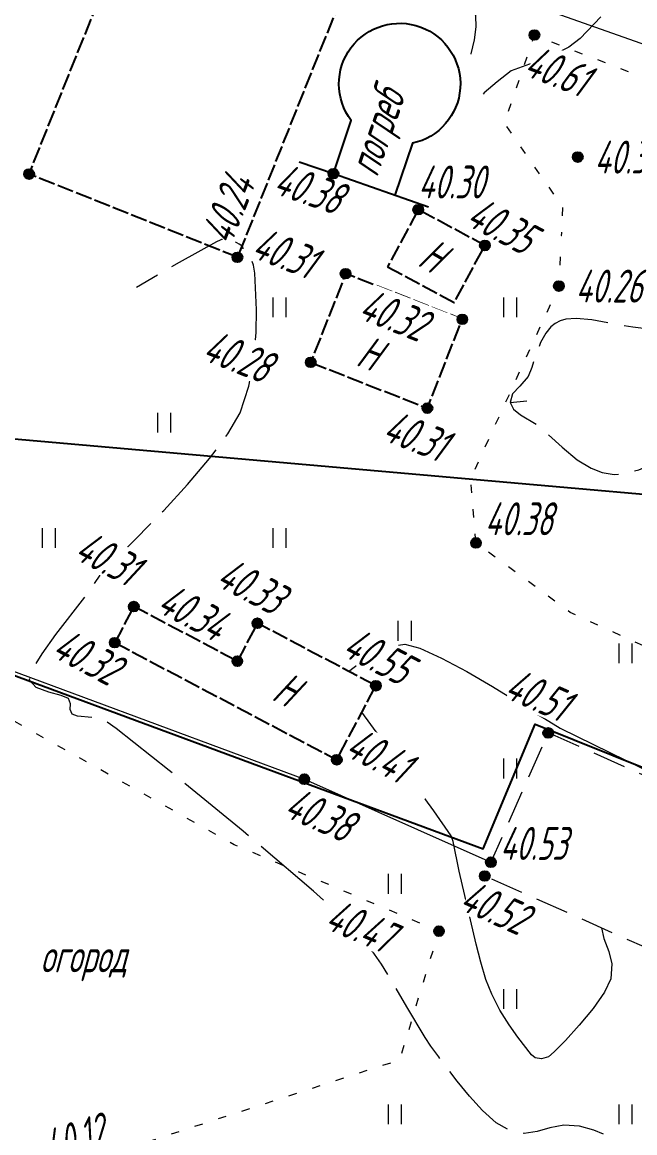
# Model space of a CAD drawing. Extents: x 2208637 to 2213412, y 575334 to 577367.
# Drawn here: x 2211117.19 to 2211135.77, y 576740.24 to 576773.96 of the extents above; entities that cross this region are included whole.
import ezdxf
from ezdxf.enums import TextEntityAlignment as Align

# ---------------------------------------------------------------- set-up
doc = ezdxf.new("R2010")
doc.units = 0
doc.header["$LTSCALE"] = 0.5
for name, pattern in [('2000_16', [1, 1, 0]), ('2000_366_2', [1.5, 0.5, -1]), ('2000_49_1_2', [3, 2, -1]), ('500_329_3', [6, 5, -1])]:
    doc.linetypes.add(name, pattern=pattern)
doc.layers.get('0').update_dxf_attribs({"lineweight": 25})
for name, color, linetype, lineweight in [('ИИ_ГОРИЗОНТАЛИ_ОСН', 32, 'Continuous', 15), ('ИИ_ГРАНИЦЫ_ЗЕМЛЕПОЛЬЗОВАТЕЛЕЙ', 7, 'Continuous', 25), ('ИИ_ОГРАДЫ', 7, 'Continuous', 25), ('ИИ_ОТМЕТКИ', 7, 'Continuous', 25), ('ИИ_СООРУЖЕНИЯ', 7, 'Continuous', 25), ('ИИ_ТРАССЫ_КЛС', 5, 'Continuous', 40), ('ИИ_УГОДЬЯ', 7, 'Continuous', 25)]:
    doc.layers.add(name, color=color, linetype=linetype, lineweight=lineweight)
doc.styles.add('GOST 2.304', font='cs_gost2304.shx', dxfattribs={"width": 0.8, "oblique": 15})
doc.linetypes.add('2000_417_2', pattern='A,0,[3,Topography.shx,S=1,R=0,X=0,Y=0],-1.5', length=1.5)
doc.linetypes.add('2000_475_1', pattern='A,3,[1,Topography.shx,S=0.5,R=90,X=0,Y=0],0', length=3)
doc.linetypes.add('2000_485_1', pattern='A,34.5,[1,Topography.shx,S=1.5,R=120,X=0.5,Y=-0.87],-0.01,[1,Topography.shx,S=1.5,R=0,X=-0.25,Y=0.43],0,[3,Topography.shx,S=1,R=0,X=0.5,Y=0],-0.01,[1,Topography.shx,S=1.5,R=60,X=0.5,Y=-0.87],-1,34.5', length=70.02)
doc.linetypes.add('2000_63', pattern='A,1,[1,Topography.shx,S=1.2,R=90,X=0,Y=0],1,[1,Topography.shx,S=0.5,R=90,X=0,Y=0]', length=2)

# ---------------------------------------------------------------- blocks, each defined once
blk = doc.blocks.new('500_329_6')
at = {"color": 0, "linetype": 'Continuous', "lineweight": -2}
blk.add_lwpolyline([(0, 0), (1, 0)], dxfattribs=at)
blk = doc.blocks.new('500_401')
at = {"color": 0, "linetype": 'Continuous', "lineweight": -2}
for points in [[(-0.4, 0), (-0.4, 1.2)], [(0.4, 0), (0.4, 1.2)]]:
    blk.add_lwpolyline(points, dxfattribs=at)
blk = doc.blocks.new('500_330_1')
at = {"linetype": 'Continuous', "lineweight": -2}
h = blk.add_hatch(color=0, dxfattribs=at)
h.dxf.hatch_style = 1
edge = h.paths.add_edge_path()
edge.add_arc((0, 0), 0.3, 0, 360)
at = {"color": 0, "linetype": 'Continuous', "lineweight": -2}
blk.add_circle((0, 0), 0.3, dxfattribs=at)
at = {"color": 0, "linetype": 'Continuous', "lineweight": -2, "style": 'GOST 2.304', "flags": 1}
for tag, p in [('Номер', (-1, -1)), ('Номер_рабочей_станции', (-1, -3.5))]:
    blk.add_attdef(tag, text='', height=2, dxfattribs=at).set_placement(p, align=Align.RIGHT)
at = {"color": 0, "linetype": 'Continuous', "lineweight": -2, "style": 'GOST 2.304'}
blk.add_attdef('Высота', (1, -1), '', height=2, dxfattribs=at)
at = {"color": 0, "linetype": 'Continuous', "lineweight": -2, "style": 'GOST 2.304', "flags": 1}
blk.add_attdef('Код', (0, -3.5), '', height=2, dxfattribs=at)
blk = doc.blocks.new('P73C29463821740C39B50A13DAFD837')
at = {"color": 0, "linetype": '2000_485_1', "lineweight": -2, "flags": 128}
blk.add_lwpolyline([(2211084.58, 576703.85), (2211106.51, 576757.99), (2211131.17, 576748.86), (2211132.75, 576752.65), (2211146.95, 576746.94), (2211146.45, 576745.84), (2211158.63, 576740.76), (2211132.6, 576688.7)], close=True, dxfattribs=at)
at = {"color": 0, "lineweight": -2, "flags": 1}
for tag in ['Адрес (местоположение) участка', 'Дата постановки на учет', 'Тип объекта', 'Статус записи о ЗУ по справочнику', 'Кадастровый номер, обозначение, учетный номер объекта', 'Кадастровый номер квартала', 'Вид разрешенного использования по классификатору', 'Площадь, кв.м', 'Категория земель', 'Вид использования по документу', 'Кадастровая стоимость']:
    blk.add_attdef(tag, (0, 0), '', height=0.2, dxfattribs=at)

msp = doc.modelspace()

# ---------------------------------------------------------------- linework, layer by layer
at = {"layer": 'ИИ_ГОРИЗОНТАЛИ_ОСН', "flags": 128}
for points, elevation in [([(2211130.805, 576772.994), (2211130.806, 576772.998), (2211130.908, 576773.427), (2211130.959, 576773.816), (2211130.949, 576774.152), (2211130.866, 576774.426), (2211130.615, 576774.701), (2211130.3, 576774.878), (2211130.094, 576774.932), (2211130.028, 576774.888), (2211129.905, 576774.677), (2211129.499, 576774.3)], 41), ([(2211134.745, 576774.122), (2211134.12, 576773.464), (2211133.772, 576773.196), (2211133.278, 576772.953), (2211132.8, 576772.761), (2211132.028, 576772.481), (2211131.597, 576772.146), (2211131.208, 576771.809), (2211131.17, 576771.772)], 40.5), ([(2211127.092, 576754.249), (2211127.518, 576754.579), (2211127.902, 576754.813), (2211128.345, 576755.002), (2211128.802, 576755.074), (2211129.257, 576754.954), (2211129.914, 576754.653), (2211130.679, 576754.241), (2211131.461, 576753.786), (2211133.506, 576752.527), (2211137.995, 576750.326), (2211138.389, 576750.213), (2211138.602, 576750.077), (2211138.912, 576749.954), (2211148.966, 576746.057), (2211149.649, 576745.82), (2211150.19, 576745.692), (2211153.077, 576745.382)], 40.5), ([(2211134.761, 576746.468), (2211134.837, 576746.136), (2211134.984, 576745.743), (2211135.08, 576745.366), (2211135.046, 576744.918), (2211134.857, 576744.511), (2211134.512, 576744.017), (2211134.091, 576743.504), (2211133.672, 576743.043), (2211133.333, 576742.7), (2211133.155, 576742.546), (2211132.941, 576742.49), (2211132.756, 576742.52), (2211132.64, 576742.609), (2211132.226, 576743.146), (2211131.961, 576743.52), (2211131.682, 576743.964), (2211131.433, 576744.445), (2211131.258, 576744.899), (2211131.1, 576745.419), (2211130.959, 576745.965), (2211130.447, 576748.185), (2211130.268, 576749.08), (2211130.205, 576749.257), (2211129.674, 576750.018), (2211127.495, 576753.008)], 40.5)]:
    msp.add_lwpolyline(points, dxfattribs=dict(at, elevation=elevation))
at = {"layer": 'ИИ_ГОРИЗОНТАЛИ_ОСН', "color": 32, "linetype": '500_329_3', "lineweight": 20, "elevation": 40.25, "flags": 128}
msp.add_lwpolyline([(2211145.045, 576767.282), (2211145.307, 576767.591), (2211145.448, 576767.791), (2211145.554, 576768.022), (2211145.545, 576768.218), (2211145.277, 576768.37), (2211144.624, 576768.432), (2211143.605, 576768.955), (2211142.891, 576769.297), (2211142.158, 576769.626), (2211141.653, 576769.822), (2211141.37, 576769.904), (2211141.204, 576769.909), (2211141.085, 576769.828), (2211141.011, 576769.711), (2211140.891, 576769.206), (2211140.767, 576768.883), (2211140.174, 576767.914), (2211139.68, 576767.143), (2211139.134, 576766.326), (2211138.6, 576765.571), (2211138.139, 576764.986), (2211137.812, 576764.682), (2211137.426, 576764.546), (2211137.07, 576764.54), (2211135.712, 576764.697), (2211134.472, 576764.925), (2211133.997, 576764.961), (2211133.686, 576764.937), (2211133.508, 576764.887), (2211133.359, 576764.808), (2211133.232, 576764.706), (2211133.074, 576764.52), (2211132.913, 576764.23), (2211132.769, 576763.842), (2211132.654, 576763.479), (2211132.535, 576763.2), (2211132.288, 576762.903), (2211132.068, 576762.672), (2211131.998, 576762.41), (2211132.099, 576762.207), (2211132.306, 576762.041), (2211132.891, 576761.681), (2211133.568, 576761.054), (2211134.03, 576760.674), (2211134.449, 576760.42), (2211134.79, 576760.288), (2211135.152, 576760.229), (2211135.495, 576760.26), (2211135.894, 576760.372), (2211136.479, 576760.616), (2211137.234, 576761.018), (2211137.933, 576761.457), (2211138.489, 576761.854), (2211138.816, 576762.133), (2211139.003, 576762.418), (2211139.161, 576762.987), (2211139.337, 576763.289), (2211139.669, 576763.567), (2211141.215, 576764.646), (2211144.074, 576766.572), (2211144.727, 576767.029)], close=True, dxfattribs=at)
msp.add_lwpolyline([(2211159.29, 576709.048), (2211159.161, 576709.481), (2211159.017, 576709.888), (2211158.837, 576710.308), (2211158.643, 576710.657), (2211158.401, 576711.038), (2211157.806, 576711.932), (2211157.529, 576712.501), (2211155.579, 576717.036), (2211155.385, 576717.499), (2211154.828, 576718.937), (2211154.619, 576719.081), (2211154.374, 576719.563), (2211154.036, 576720.054), (2211152.194, 576722.565), (2211151.608, 576723.414), (2211151.484, 576723.522), (2211151.277, 576723.517), (2211151.105, 576723.392), (2211151.07, 576723.181), (2211151.078, 576722.836), (2211151.021, 576722.44), (2211150.852, 576722.085), (2211150.081, 576720.749), (2211148.879, 576718.743), (2211148.168, 576717.389), (2211147.982, 576717.082), (2211147.814, 576716.907), (2211147.533, 576716.825), (2211146.724, 576716.865), (2211146.578, 576716.828), (2211146.332, 576716.576), (2211145.878, 576716.048), (2211145.327, 576715.453), (2211144.894, 576715.071), (2211144.611, 576714.91), (2211144.457, 576714.887), (2211144.392, 576714.906), (2211144.354, 576714.935), (2211144.307, 576715.036), (2211144.296, 576715.284), (2211144.37, 576715.773), (2211144.77, 576717.555), (2211144.947, 576718.609), (2211145.012, 576719.676), (2211144.893, 576720.682), (2211144.637, 576721.541), (2211144.335, 576722.245), (2211143.982, 576722.848), (2211143.572, 576723.4), (2211141.336, 576725.983), (2211140.782, 576726.597), (2211140.261, 576727.13), (2211139.749, 576727.606), (2211139.22, 576728.047), (2211138.65, 576728.476), (2211138.013, 576728.915), (2211137.302, 576729.327), (2211136.56, 576729.665), (2211135.835, 576729.943), (2211134.627, 576730.372), (2211134.302, 576730.515), (2211134.142, 576730.618), (2211134.08, 576730.686), (2211134.05, 576730.779), (2211134.06, 576730.892), (2211134.148, 576731.056), (2211134.607, 576731.574), (2211134.738, 576731.941), (2211134.62, 576732.346), (2211134.127, 576733.037), (2211134.106, 576733.272), (2211134.396, 576733.317), (2211135.019, 576733.256), (2211135.854, 576733.121), (2211136.776, 576732.94), (2211137.664, 576732.744), (2211138.394, 576732.562), (2211138.843, 576732.423), (2211139.224, 576732.234), (2211139.769, 576731.817), (2211140.491, 576731.323), (2211141.468, 576730.58), (2211142.016, 576730.254), (2211142.449, 576730.089), (2211142.76, 576730.049), (2211142.956, 576730.072), (2211143.14, 576730.139), (2211143.315, 576730.238), (2211143.557, 576730.437), (2211143.838, 576730.784), (2211144.113, 576731.318), (2211144.292, 576731.924), (2211144.356, 576732.433), (2211144.355, 576732.815), (2211144.328, 576733.064), (2211144.28, 576733.305), (2211144.212, 576733.523), (2211144.074, 576733.813), (2211143.829, 576734.144), (2211143.439, 576734.501), (2211142.447, 576735.211), (2211141.881, 576735.657), (2211140.963, 576736.424), (2211140.072, 576737.097), (2211139.018, 576737.806), (2211137.666, 576738.648), (2211136.284, 576739.459), (2211135.641, 576739.808), (2211135.051, 576740.098), (2211134.533, 576740.316), (2211134.102, 576740.445), (2211133.617, 576740.474), (2211133.201, 576740.389), (2211132.816, 576740.277), (2211132.423, 576740.221), (2211131.981, 576740.308), (2211131.572, 576740.546), (2211131.158, 576740.914), (2211130.756, 576741.354), (2211130.388, 576741.81), (2211129.831, 576742.543), (2211129.59, 576742.868), (2211129.419, 576743.135), (2211128.855, 576744.064), (2211128.39, 576744.881), (2211128.092, 576745.358), (2211127.737, 576745.861), (2211127.314, 576746.375), (2211126.825, 576746.859), (2211126.03, 576747.573), (2211123.894, 576749.394), (2211121.65, 576751.24), (2211120.04, 576752.513), (2211119.705, 576752.747), (2211119.401, 576752.84), (2211118.863, 576752.887), (2211118.707, 576752.945), (2211118.647, 576753.091), (2211118.65, 576753.259), (2211118.596, 576753.421), (2211118.372, 576753.521), (2211117.991, 576753.619), (2211117.615, 576753.758), (2211117.404, 576753.978), (2211117.491, 576754.288), (2211117.792, 576754.785), (2211118.21, 576755.371), (2211119.207, 576756.659), (2211119.552, 576757.168), (2211121.483, 576759.138), (2211122.2, 576759.92), (2211122.872, 576760.711), (2211123.427, 576761.456), (2211123.798, 576762.102), (2211124.067, 576762.908), (2211124.219, 576763.739), (2211124.284, 576764.533), (2211124.292, 576765.224), (2211124.242, 576766.341), (2211124.205, 576766.586), (2211124.149, 576766.755), (2211124.008, 576766.904), (2211123.904, 576766.983), (2211123.877, 576767.147), (2211123.774, 576767.224), (2211123.558, 576767.337), (2211123.304, 576767.386), (2211123.078, 576767.293), (2211121.948, 576766.665), (2211120.657, 576765.903)], dxfattribs=at)
at = {"layer": 'ИИ_ОГРАДЫ', "linetype": '2000_475_1', "lineweight": 20, "flags": 128}
for points in [[(2211147.84, 576745.87), (2211148.728, 576747.413), (2211154.544, 576743.8), (2211158.735, 576742.016), (2211160.249, 576741.371), (2211162.85, 576745.55), (2211167.5, 576752.24), (2211172.15, 576758.93), (2211172.6, 576759.955), (2211156.459, 576766.316), (2211142.651, 576770.981), (2211140.579, 576771.682), (2211129.092, 576775.752), (2211127.51, 576776.312)], [(2211114.564, 576755.124), (2211125.749, 576750.976), (2211131.409, 576748.456)]]:
    msp.add_lwpolyline(points, dxfattribs=at)
at = {"layer": 'ИИ_СООРУЖЕНИЯ', "linetype": '2000_16', "flags": 128}
for points in [[(2211124.456, 576787.01), (2211130.775, 576784.484), (2211127.51, 576776.312), (2211123.717, 576766.82), (2211117.398, 576769.346)], [(2211128.275, 576766.533), (2211130.299, 576765.448), (2211131.228, 576767.18), (2211129.204, 576768.265)], [(2211125.942, 576763.63), (2211129.483, 576762.24), (2211130.541, 576764.936), (2211127, 576766.325)], [(2211119.996, 576755.122), (2211126.733, 576751.566), (2211127.919, 576753.813), (2211124.323, 576755.711), (2211123.715, 576754.559), (2211120.573, 576756.217)]]:
    msp.add_lwpolyline(points, close=True, dxfattribs=at)
at = {"layer": 'ИИ_СООРУЖЕНИЯ', "linetype": '2000_63', "flags": 128}
msp.add_lwpolyline([(2211126.632, 576769.361), (2211127.17, 576770.973, -3.417338), (2211129.032, 576770.283), (2211128.491, 576768.711)], format="xyb", dxfattribs=at)
at = {"layer": 'ИИ_СООРУЖЕНИЯ', "linetype": 'Continuous', "flags": 128}
msp.add_lwpolyline([(2211125.596, 576769.723), (2211126.632, 576769.361), (2211129.511, 576768.355)], dxfattribs=at)
at = {"layer": 'ИИ_СООРУЖЕНИЯ', "color": 7, "linetype": '2000_49_1_2', "lineweight": 20, "flags": 128}
msp.add_lwpolyline([(2211136.047, 576745.898), (2211137.972, 576750.243), (2211133.148, 576752.38), (2211131.409, 576748.456), (2211131.223, 576748.036)], close=True, dxfattribs=at)
at = {"layer": 'ИИ_ТРАССЫ_КЛС', "lineweight": 25, "flags": 128}
msp.add_lwpolyline([(2211171.669, 576756.486), (2211098.541, 576762.923), (2211089.794, 576762.923)], dxfattribs=at)
at = {"layer": 'ИИ_УГОДЬЯ', "linetype": '2000_366_2', "lineweight": 20, "flags": 128}
for points in [[(2211153.028, 576747.141), (2211147.903, 576749.533), (2211141.11, 576752.703), (2211138.923, 576753.703), (2211133.81, 576756.04), (2211130.956, 576758.151), (2211130.791, 576760.087), (2211133.473, 576765.946), (2211133.597, 576768.335), (2211131.823, 576770.89), (2211132.73, 576773.568), (2211140.113, 576770.684), (2211144.772, 576768.669), (2211157.351, 576763.227), (2211165.077, 576760.288), (2211167.882, 576759.134), (2211168.789, 576756.91), (2211165.407, 576750.936), (2211162.067, 576747.021), (2211159.056, 576745.25)], [(2211113.186, 576754.152), (2211110.172, 576748.175), (2211112.158, 576747.135), (2211110.608, 576743.265), (2211113.621, 576741.717), (2211118.138, 576739.045), (2211128.647, 576742.458), (2211129.833, 576746.362), (2211123.614, 576748.987), (2211115.907, 576753.318)]]:
    msp.add_lwpolyline(points, close=True, dxfattribs=at)

# ---------------------------------------------------------------- block references
at = {"layer": 'ИИ_ГОРИЗОНТАЛИ_ОСН', "xscale": 0.5, "yscale": 0.5, "zscale": 0.5, "rotation": 5.689497549450742}
msp.add_blockref('500_329_6', (2211131.998, 576762.41, 40.25), dxfattribs=at)
at = {"layer": 'ИИ_ОТМЕТКИ'}
ref = msp.add_blockref('500_330_1', (2211117.398, 576769.346, 40.31), dxfattribs=dict(at, xscale=0.5, yscale=0.5, zscale=0.5))
ref.add_attrib('Высота', '40.31', (2211114.22, 576768.897), dxfattribs={"layer": '0', "color": 0, "linetype": 'Continuous', "lineweight": -2, "height": 1, "style": 'GOST 2.304', "oblique": 15, "width": 0.8})
at = {"layer": 'ИИ_УГОДЬЯ', "lineweight": 20, "xscale": 0.5, "yscale": 0.5, "zscale": 0.5}
for p in [(2211125, 576765), (2211132, 576765), (2211121.5, 576761.5), (2211118, 576758), (2211125, 576758), (2211128.796, 576755.181), (2211135.5, 576754.5), (2211132, 576751), (2211128.5, 576747.5), (2211132, 576744), (2211128.5, 576740.5), (2211135.5, 576740.5)]:
    msp.add_blockref('500_401', p, dxfattribs=at)

# ---------------------------------------------------------------- next in the draw order: wipeouts: each hides what was drawn before it
at = {"lineweight": 0}
for points, layer in [([(2211132.437, 576772.258), (2211134.897, 576771.297), (2211135.333, 576772.412), (2211132.873, 576773.373)], 'ИИ_ОТМЕТКИ'), ([(2211134.662, 576769.292), (2211137.463, 576769.292), (2211137.463, 576770.432), (2211134.662, 576770.432)], 'ИИ_ОТМЕТКИ'), ([(2211134.09, 576765.376), (2211136.811, 576765.376), (2211136.811, 576766.593), (2211134.09, 576766.593)], 'ИИ_ОТМЕТКИ'), ([(2211122.68, 576763.616), (2211125.287, 576762.592), (2211125.732, 576763.726), (2211123.125, 576764.749)], 'ИИ_ОТМЕТКИ'), ([(2211128.147, 576761.181), (2211130.605, 576760.216), (2211131.022, 576761.277), (2211128.563, 576762.242)], 'ИИ_ОТМЕТКИ'), ([(2211131.339, 576758.311), (2211134.14, 576758.311), (2211134.14, 576759.451), (2211131.339, 576759.451)], 'ИИ_ОТМЕТКИ'), ([(2211121.284, 576755.974), (2211123.636, 576754.732), (2211124.168, 576755.74), (2211121.816, 576756.982)], 'ИИ_ОТМЕТКИ'), ([(2211126.906, 576754.642), (2211129.383, 576753.335), (2211129.915, 576754.343), (2211127.438, 576755.65)], 'ИИ_ОТМЕТКИ'), ([(2211131.834, 576753.363), (2211134.249, 576752.293), (2211134.71, 576753.336), (2211132.296, 576754.406)], 'ИИ_ОТМЕТКИ'), ([(2211126.994, 576751.604), (2211129.383, 576750.343), (2211129.915, 576751.352), (2211127.526, 576752.612)], 'ИИ_ОТМЕТКИ'), ([(2211131.796, 576748.455), (2211134.597, 576748.455), (2211134.597, 576749.595), (2211131.796, 576749.595)], 'ИИ_ОТМЕТКИ'), ([(2211130.472, 576746.93), (2211133.054, 576745.785), (2211133.547, 576746.898), (2211130.965, 576748.043)], 'ИИ_ОТМЕТКИ'), ([(2211126.392, 576746.348), (2211129.046, 576745.228), (2211129.489, 576746.278), (2211126.835, 576747.399)], 'ИИ_ОТМЕТКИ'), ([(2211118.155, 576739.271), (2211120.671, 576740.088), (2211120.295, 576741.246), (2211117.779, 576740.429)], 'ИИ_ОТМЕТКИ'), ([(2211128.043, 576769.25), (2211129.25, 576772.756), (2211128.172, 576773.127), (2211126.965, 576769.621)], 'ИИ_СООРУЖЕНИЯ'), ([(2211129.151, 576766.508), (2211129.885, 576766.083), (2211130.456, 576767.07), (2211129.722, 576767.495)], 'ИИ_СООРУЖЕНИЯ'), ([(2211127.299, 576763.472), (2211128.088, 576763.163), (2211128.505, 576764.224), (2211127.715, 576764.534)], 'ИИ_СООРУЖЕНИЯ'), ([(2211124.733, 576753.322), (2211125.483, 576752.926), (2211126.015, 576753.934), (2211125.265, 576754.33)], 'ИИ_СООРУЖЕНИЯ'), ([(2211117.789, 576745.041), (2211121.47, 576745.041), (2211121.47, 576746.212), (2211117.789, 576746.212)], 'ИИ_УГОДЬЯ')]:
    msp.add_wipeout(points, dxfattribs=at).dxf.layer = layer

# ---------------------------------------------------------------- next in the draw order: block references
at = {"layer": 'ИИ_ОТМЕТКИ'}
ref = msp.add_blockref('500_330_1', (2211132.73, 576773.568, 40.613), dxfattribs=dict(at, xscale=0.5, yscale=0.5, zscale=0.5, rotation=338.6603270554693))
ref.add_attrib('Высота', '40.61', (2211132.353, 576772.365), dxfattribs={"layer": '0', "color": 0, "linetype": 'Continuous', "lineweight": -2, "height": 1, "rotation": 338.6603, "style": 'GOST 2.304', "oblique": 15, "width": 0.8})
ref = msp.add_blockref('500_330_1', (2211134.045, 576769.862, 40.303), dxfattribs=dict(at, xscale=0.5, yscale=0.5, zscale=0.5))
ref.add_attrib('Высота', '40.30', (2211134.545, 576769.362, -26.869), dxfattribs={"layer": '0', "color": 0, "linetype": 'Continuous', "lineweight": -2, "height": 1, "style": 'GOST 2.304', "oblique": 15, "width": 0.8})
ref = msp.add_blockref('500_330_1', (2211125.942, 576763.63, 40.278), dxfattribs=dict(at, xscale=0.5, yscale=0.5, zscale=0.5, rotation=338.5713876691568))
ref.add_attrib('Высота', '40.28', (2211122.596, 576763.724), dxfattribs={"layer": '0', "color": 0, "linetype": 'Continuous', "lineweight": -2, "height": 1, "rotation": 338.5714, "style": 'GOST 2.304', "oblique": 15, "width": 0.8})
ref = msp.add_blockref('500_330_1', (2211129.483, 576762.24, 40.306), dxfattribs=dict(at, xscale=0.5, yscale=0.5, zscale=0.5, rotation=338.5713876691568))
ref.add_attrib('Высота', '40.31', (2211128.064, 576761.289), dxfattribs={"layer": '0', "color": 0, "linetype": 'Continuous', "lineweight": -2, "height": 1, "rotation": 338.5714, "style": 'GOST 2.304', "oblique": 15, "width": 0.8})
ref = msp.add_blockref('500_330_1', (2211130.956, 576758.151, 40.379), dxfattribs=dict(at, xscale=0.5, yscale=0.5, zscale=0.5))
ref.add_attrib('Высота', '40.38', (2211131.222, 576758.381), dxfattribs={"layer": '0', "color": 0, "linetype": 'Continuous', "lineweight": -2, "height": 1, "style": 'GOST 2.304', "oblique": 15, "width": 0.8})
ref = msp.add_blockref('500_330_1', (2211127.919, 576753.813, 40.55), dxfattribs=dict(at, xscale=0.5, yscale=0.5, zscale=0.5, rotation=332.1737720474284))
ref.add_attrib('Высота', '40.55', (2211126.835, 576754.759), dxfattribs={"layer": '0', "color": 0, "linetype": 'Continuous', "lineweight": -2, "height": 1, "rotation": 332.1738, "style": 'GOST 2.304', "oblique": 15, "width": 0.8})
ref = msp.add_blockref('500_330_1', (2211133.148, 576752.38, 40.511), dxfattribs=dict(at, xscale=0.4999999999999999, yscale=0.4999999999999999, zscale=0.4999999999999999, rotation=336.1006077091309))
ref.add_attrib('Высота', '40.51', (2211131.756, 576753.475), dxfattribs={"layer": '0', "color": 0, "linetype": 'Continuous', "lineweight": -2, "height": 1, "rotation": 336.1006, "style": 'GOST 2.304', "oblique": 15, "width": 0.8})
ref = msp.add_blockref('500_330_1', (2211131.409, 576748.456, 40.531), dxfattribs=dict(at, xscale=0.5, yscale=0.5, zscale=0.5))
ref.add_attrib('Высота', '40.53', (2211131.68, 576748.525), dxfattribs={"layer": '0', "color": 0, "linetype": 'Continuous', "lineweight": -2, "height": 1, "style": 'GOST 2.304', "oblique": 15, "width": 0.8})
ref = msp.add_blockref('500_330_1', (2211131.223, 576748.036, 40.522), dxfattribs=dict(at, xscale=0.5, yscale=0.5, zscale=0.5, rotation=336.1006077082381))
ref.add_attrib('Высота', '40.52', (2211130.393, 576747.041), dxfattribs={"layer": '0', "color": 0, "linetype": 'Continuous', "lineweight": -2, "height": 1, "rotation": 336.1006, "style": 'GOST 2.304', "oblique": 15, "width": 0.8})
ref = msp.add_blockref('500_330_1', (2211129.833, 576746.362, 40.469), dxfattribs=dict(at, xscale=0.4999999999999998, yscale=0.4999999999999998, zscale=0.4999999999999998, rotation=337.1143449166086))
ref.add_attrib('Высота', '40.47', (2211126.311, 576746.458), dxfattribs={"layer": '0', "color": 0, "linetype": 'Continuous', "lineweight": -2, "height": 1, "rotation": 337.1143, "style": 'GOST 2.304', "oblique": 15, "width": 0.8})
ref = msp.add_blockref('500_330_1', (2211118.138, 576739.045, 40.12), dxfattribs=dict(at, xscale=0.5, yscale=0.5, zscale=0.5, rotation=17.98754675492137))
ref.add_attrib('Высота', '40.12', (2211118.023, 576739.302), dxfattribs={"layer": '0', "color": 0, "linetype": 'Continuous', "lineweight": -2, "height": 1, "rotation": 17.9875, "style": 'GOST 2.304', "oblique": 15, "width": 0.8})

# ---------------------------------------------------------------- next in the draw order: texts
at = {"layer": 'ИИ_СООРУЖЕНИЯ', "ltscale": 0.5, "style": 'GOST 2.304', "oblique": 15, "width": 0.8}
for rotation, p in [(329.9435, (2211129.142, 576766.594, -88.25)), (332.1738, (2211124.721, 576753.407, -88.25))]:
    msp.add_text('Н', height=1, rotation=rotation, dxfattribs=at).set_placement(p)
at = {"layer": 'ИИ_УГОДЬЯ', "linetype": '2000_417_2', "lineweight": 20, "ltscale": 0.5, "style": 'GOST 2.304', "oblique": 15, "width": 0.8}
msp.add_text('огород', height=1, dxfattribs=at).set_placement((2211117.739, 576745.111, -88.25))

# ---------------------------------------------------------------- next in the draw order: wipeouts: each hides what was drawn before it
at = {"lineweight": 0}
for points in [[(2211124.84, 576768.671), (2211127.484, 576767.746), (2211127.86, 576768.822), (2211125.216, 576769.747)], [(2211129.314, 576768.537), (2211132.115, 576768.537), (2211132.115, 576769.677), (2211129.314, 576769.677)], [(2211127.419, 576764.868), (2211130.048, 576763.836), (2211130.492, 576764.969), (2211127.863, 576766.001)], [(2211118.776, 576757.579), (2211121.112, 576756.346), (2211121.644, 576757.354), (2211119.309, 576758.587)], [(2211123.078, 576756.762), (2211125.556, 576755.455), (2211126.088, 576756.463), (2211123.611, 576757.771)], [(2211118.099, 576754.609), (2211120.597, 576753.291), (2211121.165, 576754.367), (2211118.667, 576755.686)], [(2211125.149, 576749.758), (2211127.707, 576748.619), (2211128.171, 576749.66), (2211125.612, 576750.799)]]:
    msp.add_wipeout(points, dxfattribs=at).dxf.layer = 'ИИ_ОТМЕТКИ'

# ---------------------------------------------------------------- next in the draw order: block references
at = {"layer": 'ИИ_ГРАНИЦЫ_ЗЕМЛЕПОЛЬЗОВАТЕЛЕЙ'}
msp.add_blockref('P73C29463821740C39B50A13DAFD837', (0, 0), dxfattribs=at)
at = {"layer": 'ИИ_ОТМЕТКИ'}
ref = msp.add_blockref('500_330_1', (2211126.632, 576769.361, 40.38), dxfattribs=dict(at, xscale=0.4999999999999999, yscale=0.4999999999999999, zscale=0.4999999999999999, rotation=340.728857168985))
ref.add_attrib('Высота', '40.38', (2211124.753, 576768.775), dxfattribs={"layer": '0', "color": 0, "linetype": 'Continuous', "lineweight": -2, "height": 1, "rotation": 340.7289, "style": 'GOST 2.304', "oblique": 15, "width": 0.8})
ref = msp.add_blockref('500_330_1', (2211130.541, 576764.936, 40.324), dxfattribs=dict(at, xscale=0.5, yscale=0.5, zscale=0.5, rotation=338.5713876665943))
ref.add_attrib('Высота', '40.32', (2211127.335, 576764.976), dxfattribs={"layer": '0', "color": 0, "linetype": 'Continuous', "lineweight": -2, "height": 1, "rotation": 338.5714, "style": 'GOST 2.304', "oblique": 15, "width": 0.8})
ref = msp.add_blockref('500_330_1', (2211120.573, 576756.217, 40.312), dxfattribs=dict(at, xscale=0.5, yscale=0.5, zscale=0.5, rotation=332.1737720467373))
ref.add_attrib('Высота', '40.31', (2211118.706, 576757.695), dxfattribs={"layer": '0', "color": 0, "linetype": 'Continuous', "lineweight": -2, "height": 1, "rotation": 332.1738, "style": 'GOST 2.304', "oblique": 15, "width": 0.8})
ref = msp.add_blockref('500_330_1', (2211124.323, 576755.711, 40.334), dxfattribs=dict(at, xscale=0.5, yscale=0.5, zscale=0.5, rotation=332.1737720474284))
ref.add_attrib('Высота', '40.33', (2211123.008, 576756.879), dxfattribs={"layer": '0', "color": 0, "linetype": 'Continuous', "lineweight": -2, "height": 1, "rotation": 332.1738, "style": 'GOST 2.304', "oblique": 15, "width": 0.8})
ref = msp.add_blockref('500_330_1', (2211123.715, 576754.559, 40.341), dxfattribs=dict(at, xscale=0.5, yscale=0.5, zscale=0.5, rotation=332.1737720477915))
ref.add_attrib('Высота', '40.34', (2211121.213, 576756.09), dxfattribs={"layer": '0', "color": 0, "linetype": 'Continuous', "lineweight": -2, "height": 1, "rotation": 332.1738, "style": 'GOST 2.304', "oblique": 15, "width": 0.8})
ref = msp.add_blockref('500_330_1', (2211119.996, 576755.122, 40.318), dxfattribs=dict(at, xscale=0.5, yscale=0.5, zscale=0.5, rotation=332.1737720467373))
ref.add_attrib('Высота', '40.32', (2211118.028, 576754.726), dxfattribs={"layer": '0', "color": 0, "linetype": 'Continuous', "lineweight": -2, "height": 1, "rotation": 332.1738, "style": 'GOST 2.304', "oblique": 15, "width": 0.8})
ref = msp.add_blockref('500_330_1', (2211126.733, 576751.566, 40.411), dxfattribs=dict(at, xscale=0.5, yscale=0.5, zscale=0.5, rotation=332.1737720467373))
ref.add_attrib('Высота', '40.41', (2211126.923, 576751.721), dxfattribs={"layer": '0', "color": 0, "linetype": 'Continuous', "lineweight": -2, "height": 1, "rotation": 332.1738, "style": 'GOST 2.304', "oblique": 15, "width": 0.8})
ref = msp.add_blockref('500_330_1', (2211125.749, 576750.976, 40.378), dxfattribs=dict(at, xscale=0.5, yscale=0.5, zscale=0.5, rotation=336.0004384064188))
ref.add_attrib('Высота', '40.38', (2211125.07, 576749.869), dxfattribs={"layer": '0', "color": 0, "linetype": 'Continuous', "lineweight": -2, "height": 1, "rotation": 336.0004, "style": 'GOST 2.304', "oblique": 15, "width": 0.8})

# ---------------------------------------------------------------- next in the draw order: texts
at = {"layer": 'ИИ_СООРУЖЕНИЯ', "linetype": 'Continuous', "ltscale": 0.5, "style": 'GOST 2.304', "oblique": 15, "width": 0.8}
msp.add_text('погреб', height=1, rotation=71.0071, dxfattribs=at).set_placement((2211127.961, 576769.226, -45))
at = {"layer": 'ИИ_СООРУЖЕНИЯ', "ltscale": 0.5, "style": 'GOST 2.304', "oblique": 15, "width": 0.8}
msp.add_text('Н', height=1, rotation=338.5714, dxfattribs=at).set_placement((2211127.278, 576763.556, -88.25))

# ---------------------------------------------------------------- next in the draw order: wipeouts: each hides what was drawn before it
at = {"lineweight": 0}
for points in [[(2211130.664, 576767.716), (2211133.133, 576766.392), (2211133.672, 576767.397), (2211131.203, 576768.721)], [(2211124.173, 576766.73), (2211126.631, 576765.766), (2211127.048, 576766.827), (2211124.589, 576767.792)]]:
    msp.add_wipeout(points, dxfattribs=at).dxf.layer = 'ИИ_ОТМЕТКИ'

# ---------------------------------------------------------------- next in the draw order: block references
at = {"layer": 'ИИ_ОТМЕТКИ'}
ref = msp.add_blockref('500_330_1', (2211129.204, 576768.265, 40.297), dxfattribs=dict(at, xscale=0.5, yscale=0.5, zscale=0.5))
ref.add_attrib('Высота', '40.30', (2211129.197, 576768.607), dxfattribs={"layer": '0', "color": 0, "linetype": 'Continuous', "lineweight": -2, "height": 1, "style": 'GOST 2.304', "oblique": 15, "width": 0.8})
ref = msp.add_blockref('500_330_1', (2211131.228, 576767.18, 40.347), dxfattribs=dict(at, xscale=0.4999999999999999, yscale=0.4999999999999999, zscale=0.4999999999999999, rotation=331.7901657617849))
ref.add_attrib('Высота', '40.35', (2211130.594, 576767.833), dxfattribs={"layer": '0', "color": 0, "linetype": 'Continuous', "lineweight": -2, "height": 1, "rotation": 331.7902, "style": 'GOST 2.304', "oblique": 15, "width": 0.8})
ref = msp.add_blockref('500_330_1', (2211133.473, 576765.946, 40.264), dxfattribs=dict(at, xscale=0.5, yscale=0.5, zscale=0.5))
ref.add_attrib('Высота', '40.26', (2211133.973, 576765.446, -26.843), dxfattribs={"layer": '0', "color": 0, "linetype": 'Continuous', "lineweight": -2, "height": 1, "style": 'GOST 2.304', "oblique": 15, "width": 0.8})

# ---------------------------------------------------------------- next in the draw order: wipeouts: each hides what was drawn before it
at = {"lineweight": 0}
msp.add_wipeout([(2211123.627, 576767.234), (2211124.614, 576769.705), (2211123.483, 576770.156), (2211122.496, 576767.686)], dxfattribs=at).dxf.layer = 'ИИ_ОТМЕТКИ'

# ---------------------------------------------------------------- next in the draw order: block references
at = {"layer": 'ИИ_ОТМЕТКИ'}
ref = msp.add_blockref('500_330_1', (2211123.717, 576766.82, 40.241), dxfattribs=dict(at, xscale=0.4999999999999998, yscale=0.4999999999999998, zscale=0.4999999999999998, rotation=68.21883967124761))
ref.add_attrib('Высота', '40.24', (2211123.518, 576767.152), dxfattribs={"layer": '0', "color": 0, "linetype": 'Continuous', "lineweight": -2, "height": 1, "rotation": 68.2188, "style": 'GOST 2.304', "oblique": 15, "width": 0.8})
ref = msp.add_blockref('500_330_1', (2211127, 576766.325, 40.309), dxfattribs=dict(at, xscale=0.5, yscale=0.5, zscale=0.5, rotation=338.5713876665943))
ref.add_attrib('Высота', '40.31', (2211124.089, 576766.838), dxfattribs={"layer": '0', "color": 0, "linetype": 'Continuous', "lineweight": -2, "height": 1, "rotation": 338.5714, "style": 'GOST 2.304', "oblique": 15, "width": 0.8})

doc.saveas('drawing.dxf')
